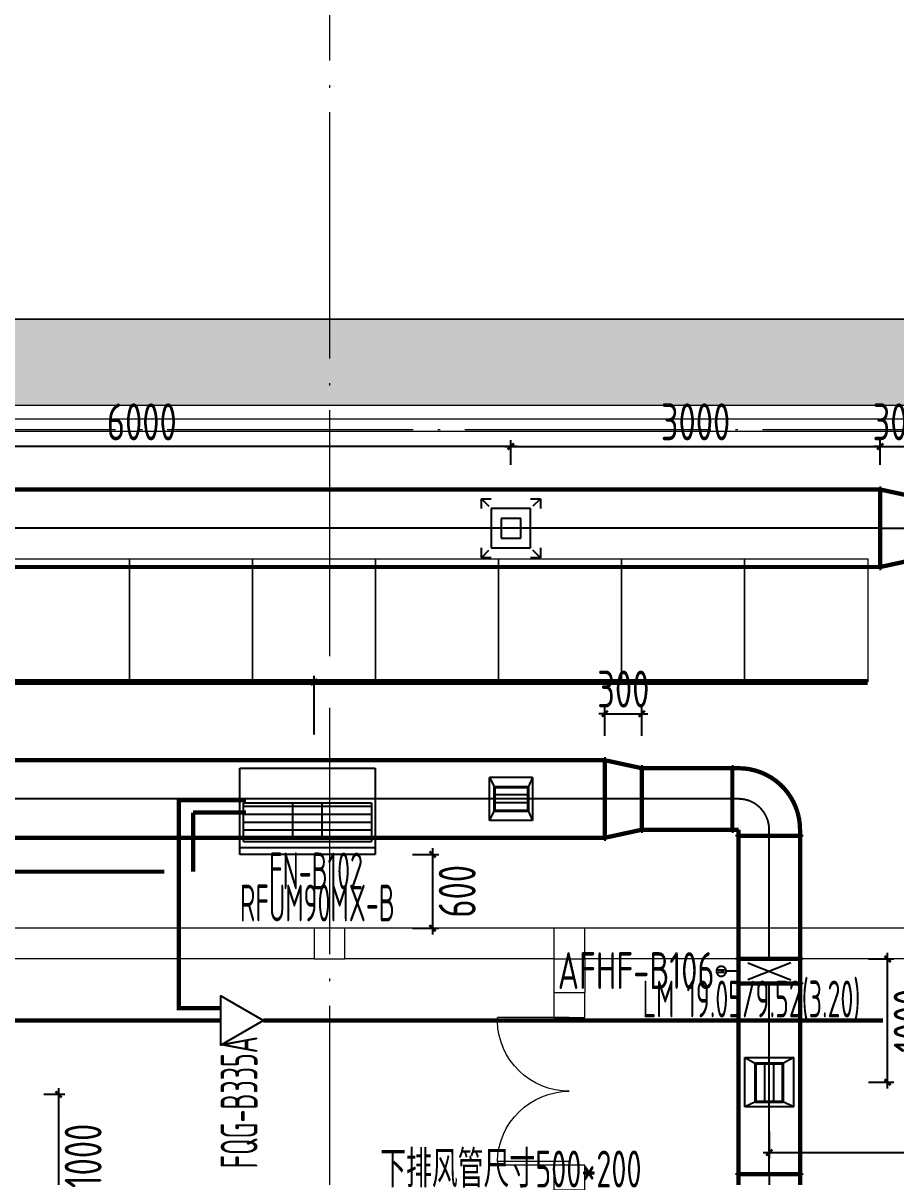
# Model space of a CAD drawing. Extents: x 4 to 13611208, y -605838 to 574722.
# Drawn here: x 13444407 to 13451502, y 198488 to 207864 of the extents above; entities that cross this region are included whole.
import ezdxf
from ezdxf.enums import TextEntityAlignment as Align

# ---------------------------------------------------------------- set-up
doc = ezdxf.new("R2010")
doc.units = 0
doc.header["$LTSCALE"] = 1000
doc.header["$MEASUREMENT"] = 0
for name, pattern in [('CENTER2', [28.575000000000003, 19.05, -3.175, 3.175, -3.175]), ('DASH', [0.35, 0.25, -0.1]), ('DOTE', [2.4200000000000004, 2, -0.2, 0.02, -0.2])]:
    doc.linetypes.add(name, pattern=pattern)
for name, color, linetype in [('DUCT-K-P中心线', 5, 'CENTER2'), ('DUCT-K-P标注', 7, 'Continuous'), ('DUCT-K-P法兰', 2, 'Continuous'), ('DUCT-K-P管', 191, 'Continuous'), ('DUCT-K-P管端线', 2, 'Continuous'), ('DUCT-K-P阀门', 7, 'Continuous'), ('DUCT-K-P风口', 7, 'Continuous'), ('DUCT-K-S中心线', 5, 'CENTER2'), ('DUCT-K-S法兰', 2, 'Continuous'), ('DUCT-K-S管', 40, 'Continuous'), ('DUCT-K-S管端线', 4, 'Continuous'), ('DUCT-K-S风口', 7, 'Continuous'), ('DUCT-X-P标注', 7, 'Continuous'), ('VRV-文字', 7, 'Continuous'), ('VRV-标注', 7, 'Continuous'), ('VRV-管线', 70, 'Continuous'), ('VRV-设备', 140, 'Continuous'), ('VRV-配件', 1, 'Continuous')]:
    doc.layers.add(name, color=color, linetype=linetype)
doc.layers.add('建筑底图', color=8, linetype='Continuous', lineweight=13)
doc.styles.add('67', font='gbenor.shx', dxfattribs={"width": 0.7, "bigfont": 'hztxt.shx'})
doc.styles.add('du', font='gbenor.shx', dxfattribs={"width": 0.8, "bigfont": 'hztxt.shx'})
doc.styles.add('RS9', font='gbenor.shx', dxfattribs={"width": 0.8, "height": 300, "bigfont": 'hztxt.shx'})
doc.dimstyles.new('67', dxfattribs={"dimscale": 100, "dimtxt": 3, "dimasz": 0.5, "dimexe": 0.5, "dimexo": 2, "dimgap": 0.5, "dimtad": 2, "dimdec": 0, "dimrnd": 5, "dimzin": 0, "dimdsep": 46, "dimtxsty": 'du', "dimblk": 'ARCHTICK', "dimcen": 0, "dimdle": 0.5, "dimclrd": 256, "dimclre": 256, "dimclrt": 256, "dimazin": 0, "dimtfac": 1, "dimtdec": 0, "dimtix": 1, "dimtmove": 2, "dimatfit": 3, "dimfxl": 100, "dimtolj": 1, "dimtzin": 0, "dimlwd": -1, "dimlwe": -1, "dimarcsym": 0})

# ---------------------------------------------------------------- blocks, each defined once
blk = doc.blocks.new('$DorLib2D$00000002')
for p, q in [((-0.5, -5.684341886080802e-17), (-0.5000000000000007, 0.4875)), ((-0.4750000000000007, 0.4875), (-0.5000000000000007, 0.4875)), ((-0.475, -2.842170943040401e-17), (-0.4750000000000007, 0.4875)), ((0.475, -2.842170943040401e-17), (0.4750000000000007, 0.4875)), ((0.4750000000000007, 0.4875), (0.5000000000000007, 0.4875)), ((0.5, -5.684341886080802e-17), (0.5000000000000007, 0.4875)), ((-0.5, -5.684341886080802e-17), (-0.475, -2.842170943040401e-17)), ((0.5, -5.684341886080802e-17), (0.475, -2.842170943040401e-17))]:
    blk.add_line(p, q)
at = {"lineweight": 13}
for centre, start, end in [((-0.4875, -4.263256414560601e-17), 0, 88.53071641864632), ((0.4875, -4.263256414560601e-17), 91.4692835813537, 180)]:
    blk.add_arc(centre, 0.4875, start, end, dxfattribs=at)
blk = doc.blocks.new('_FZH')
blk.add_lwpolyline([(-0.5, -0.5), (0.5, -0.5), (0.5000000000000001, 0.5), (-0.4999999999999999, 0.5)], close=True)
blk = doc.blocks.new('_ArchTick')
at = {"color": 0, "linetype": 'ByBlock', "const_width": 0.4}
blk.add_lwpolyline([(-0.5, -0.5), (0.5, 0.5)], dxfattribs=at)
blk = doc.blocks.new('*D176')
at = {"layer": 'DUCT-X-P标注', "transparency": 16777216}
for p, q in [((13444575.75831477, 199159.5146856369), (13444745.70909517, 199159.5146856369)), ((13444695.70909517, 199209.5146856369), (13444695.70909517, 198109.5146856577)), ((13444575.75831474, 198159.5146856577), (13444745.70909517, 198159.5146856577))]:
    blk.add_line(p, q, dxfattribs=at)
at = {"layer": 'DUCT-X-P标注', "transparency": 16777216, "xscale": 50, "yscale": 50, "zscale": 50}
for p, rotation in [((13444695.70909517, 199159.5146856369), 90), ((13444695.70909517, 198159.5146856577), 270)]:
    blk.add_blockref('_ArchTick', p, dxfattribs=dict(at, rotation=rotation))
at = {"layer": 'DUCT-X-P标注', "transparency": 16777216, "insert": (13444895.70909517, 198659.5146856495), "char_height": 300, "attachment_point": 5, "rotation": 90, "style": 'du'}
blk.add_mtext('\\A1;1000', dxfattribs=at)
blk = doc.blocks.new('fnf')
for p, q in [((0, -500), (0, 600)), ((0, 600), (699.9999999459833, 600)), ((55.82597566721961, 600), (55.82597566721961, -500)), ((105.7630497701466, 570), (105.7630497701466, -470)), ((105.7630497701466, 570), (419.6532298456877, 570)), ((134.2985206861049, 570), (134.2985206861049, -470)), ((198.503330247011, 570), (198.503330247011, -470)), ((262.7081398079172, 570), (262.7081398079172, -470)), ((326.9129493688233, 570), (326.9129493688233, -470)), ((391.1177589297295, 570), (391.1177589297295, -470)), ((419.6532298456877, 570), (419.6532298456877, -470)), ((699.9999999459833, 600), (699.9999999459833, -500)), ((134.2985206861049, 170), (419.6532298456877, 170)), ((134.2985206861049, -70), (419.6532298456877, -70)), ((699.9999999459833, -500), (0, -500)), ((419.6532298456877, -470), (105.7630497701466, -470))]:
    blk.add_line(p, q)
blk = doc.blocks.new('*D478')
at = {"layer": 'DUCT-K-P标注', "transparency": 16777216}
for p, q in [((13448322.2028107, 204423.9226198739), (13451424.07389228, 204423.9226198739)), ((13448372.2028107, 204274.5146907186), (13448372.2028107, 204473.9226198739)), ((13451374.07389228, 204292.7597598866), (13451374.07389228, 204473.9226198739))]:
    blk.add_line(p, q, dxfattribs=at)
at = {"layer": 'DUCT-K-P标注', "transparency": 16777216, "xscale": 50, "yscale": 50, "zscale": 50, "rotation": 180}
blk.add_blockref('_ArchTick', (13448372.2028107, 204423.9226198739), dxfattribs=at)
at = {"layer": 'DUCT-K-P标注', "transparency": 16777216, "xscale": 50, "yscale": 50, "zscale": 50}
blk.add_blockref('_ArchTick', (13451374.07389228, 204423.9226198739), dxfattribs=at)
at = {"layer": 'DUCT-K-P标注', "transparency": 16777216, "insert": (13449873.13835149, 204623.9226198739), "char_height": 300, "attachment_point": 5, "style": 'du'}
blk.add_mtext('\\A1;3000', dxfattribs=at)
blk = doc.blocks.new('*D479')
at = {"layer": 'DUCT-K-P标注', "transparency": 16777216}
for p, q in [((13451374.07389228, 204423.9226198739), (13451324.07389228, 204423.9226198739)), ((13451374.07389228, 204274.5146907186), (13451374.07389228, 204473.9226198739)), ((13451374.07389228, 204423.9226198739), (13451674.47389228, 204423.9226198739)), ((13451674.47389228, 204274.5146907186), (13451674.47389228, 204473.9226198739)), ((13451674.47389228, 204423.9226198739), (13451724.47389228, 204423.9226198739))]:
    blk.add_line(p, q, dxfattribs=at)
at = {"layer": 'DUCT-K-P标注', "transparency": 16777216, "xscale": 50, "yscale": 50, "zscale": 50}
blk.add_blockref('_ArchTick', (13451374.07389228, 204423.9226198739), dxfattribs=at)
at = {"layer": 'DUCT-K-P标注', "transparency": 16777216, "xscale": 50, "yscale": 50, "zscale": 50, "rotation": 180}
blk.add_blockref('_ArchTick', (13451674.47389228, 204423.9226198739), dxfattribs=at)
at = {"layer": 'DUCT-K-P标注', "transparency": 16777216, "insert": (13451524.27389228, 204623.9226198739), "char_height": 300, "attachment_point": 5, "style": 'du'}
blk.add_mtext('\\A1;300', dxfattribs=at)
blk = doc.blocks.new('*D481')
at = {"layer": 'DUCT-K-P标注', "transparency": 16777216}
for p, q in [((13450472.58630783, 198857.5073482728), (13450472.58630783, 198637.0606962675)), ((13454222.36620459, 198857.5073482728), (13454222.36620459, 198637.0606962675)), ((13450422.58630783, 198687.0606962675), (13454272.36620459, 198687.0606962675))]:
    blk.add_line(p, q, dxfattribs=at)
at = {"layer": 'DUCT-K-P标注', "transparency": 16777216, "xscale": 50, "yscale": 50, "zscale": 50, "rotation": 180}
blk.add_blockref('_ArchTick', (13450472.58630783, 198687.0606962675), dxfattribs=at)
at = {"layer": 'DUCT-K-P标注', "transparency": 16777216, "xscale": 50, "yscale": 50, "zscale": 50}
blk.add_blockref('_ArchTick', (13454222.36620459, 198687.0606962675), dxfattribs=at)
at = {"layer": 'DUCT-K-P标注', "transparency": 16777216, "insert": (13452347.47625621, 198487.0606962675), "char_height": 300, "attachment_point": 5, "style": 'du'}
blk.add_mtext('\\A1;3750', dxfattribs=at)
blk = doc.blocks.new('*D483')
at = {"layer": 'DUCT-K-P标注', "transparency": 16777216}
for p, q in [((13451433.9809531, 199207.5073482728), (13451433.9809531, 200309.5146856237)), ((13451278.28363047, 200259.5146856237), (13451483.9809531, 200259.5146856237)), ((13451278.28363047, 199257.5073482728), (13451483.9809531, 199257.5073482728))]:
    blk.add_line(p, q, dxfattribs=at)
at = {"layer": 'DUCT-K-P标注', "transparency": 16777216, "xscale": 50, "yscale": 50, "zscale": 50}
for p, rotation in [((13451433.9809531, 200259.5146856237), 90), ((13451433.9809531, 199257.5073482728), 270)]:
    blk.add_blockref('_ArchTick', p, dxfattribs=dict(at, rotation=rotation))
at = {"layer": 'DUCT-K-P标注', "transparency": 16777216, "insert": (13451633.9809531, 199758.5110169504), "char_height": 300, "attachment_point": 5, "rotation": 90, "style": 'du'}
blk.add_mtext('\\A1;1000', dxfattribs=at)
blk = doc.blocks.new('*D484')
at = {"layer": 'DUCT-K-P标注', "transparency": 16777216}
for p, q in [((13449136.1077796, 202252.5207964702), (13449086.1077796, 202252.5207964702)), ((13449136.1077796, 202073.8500593172), (13449136.1077796, 202302.5207964702)), ((13449136.1077796, 202252.5207964702), (13449436.30777961, 202252.5207964702)), ((13449436.30777961, 202073.8500593172), (13449436.30777961, 202302.5207964702)), ((13449436.30777961, 202252.5207964702), (13449486.30777961, 202252.5207964702))]:
    blk.add_line(p, q, dxfattribs=at)
at = {"layer": 'DUCT-K-P标注', "transparency": 16777216, "xscale": 50, "yscale": 50, "zscale": 50}
blk.add_blockref('_ArchTick', (13449136.1077796, 202252.5207964702), dxfattribs=at)
at = {"layer": 'DUCT-K-P标注', "transparency": 16777216, "xscale": 50, "yscale": 50, "zscale": 50, "rotation": 180}
blk.add_blockref('_ArchTick', (13449436.30777961, 202252.5207964702), dxfattribs=at)
at = {"layer": 'DUCT-K-P标注', "transparency": 16777216, "insert": (13449286.2077796, 202452.5207964702), "char_height": 300, "attachment_point": 5, "style": 'du'}
blk.add_mtext('\\A1;300', dxfattribs=at)
blk = doc.blocks.new('*D795')
at = {"layer": 'VRV-标注', "transparency": 16777216}
for p, q in [((13447736.03570016, 201159.0330649339), (13447736.03570016, 200459.5146907906)), ((13447572.36883616, 201109.0330649339), (13447786.03570016, 201109.0330649339)), ((13447572.3688361, 200509.5146907906), (13447786.03570016, 200509.5146907906))]:
    blk.add_line(p, q, dxfattribs=at)
at = {"layer": 'VRV-标注', "transparency": 16777216, "xscale": 50, "yscale": 50, "zscale": 50}
for p, rotation in [((13447736.03570016, 201109.0330649339), 90), ((13447736.03570016, 200509.5146907906), 270)]:
    blk.add_blockref('_ArchTick', p, dxfattribs=dict(at, rotation=rotation))
at = {"layer": 'VRV-标注', "transparency": 16777216, "insert": (13447936.03570016, 200809.2738778645), "char_height": 300, "attachment_point": 5, "rotation": 90, "style": 'du'}
blk.add_mtext('\\A1;600', dxfattribs=at)
blk = doc.blocks.new('*D1015')
at = {"layer": 'DUCT-K-P标注', "transparency": 16777216}
for p, q in [((13448422.2028107, 204423.9226198739), (13442322.2028107, 204423.9226198739)), ((13442372.2028107, 204274.5146907186), (13442372.2028107, 204473.9226198739)), ((13448372.2028107, 204274.5146907186), (13448372.2028107, 204473.9226198739))]:
    blk.add_line(p, q, dxfattribs=at)
at = {"layer": 'DUCT-K-P标注', "transparency": 16777216, "xscale": 50, "yscale": 50, "zscale": 50, "rotation": 180}
blk.add_blockref('_ArchTick', (13442372.2028107, 204423.9226198739), dxfattribs=at)
at = {"layer": 'DUCT-K-P标注', "transparency": 16777216, "xscale": 50, "yscale": 50, "zscale": 50}
blk.add_blockref('_ArchTick', (13448372.2028107, 204423.9226198739), dxfattribs=at)
at = {"layer": 'DUCT-K-P标注', "transparency": 16777216, "insert": (13445372.2028107, 204623.9226198739), "char_height": 300, "attachment_point": 5, "style": 'du'}
blk.add_mtext('\\A1;6000', dxfattribs=at)
blk = doc.blocks.new('*D1933')
at = {"layer": 'VRV-标注', "transparency": 16777216}
for p, q in [((13437772.36615114, 202084.033064879), (13437772.36615114, 202559.514685616)), ((13446772.36883616, 202084.033064879), (13446772.36883616, 202559.514685616)), ((13437722.36615114, 202509.514685616), (13446822.36883616, 202509.514685616))]:
    blk.add_line(p, q, dxfattribs=at)
at = {"layer": 'VRV-标注', "transparency": 16777216, "xscale": 50, "yscale": 50, "zscale": 50, "rotation": 180}
blk.add_blockref('_ArchTick', (13437772.36615114, 202509.514685616), dxfattribs=at)
at = {"layer": 'VRV-标注', "transparency": 16777216, "xscale": 50, "yscale": 50, "zscale": 50}
blk.add_blockref('_ArchTick', (13446772.36883616, 202509.514685616), dxfattribs=at)
at = {"layer": 'VRV-标注', "transparency": 16777216, "insert": (13442272.36749365, 202709.514685616), "char_height": 300, "attachment_point": 5, "style": 'du'}
blk.add_mtext('\\A1;9000', dxfattribs=at)
blk = doc.blocks.new('$风口$00000108')
for p, q in [((-250, 135), (-190, 75)), ((-250, -135), (-250, 135)), ((250, 135), (200, 75)), ((250, 135), (250, -135)), ((200, 25), (-190, 25)), ((200, -25), (-190, -25)), ((-250, -135), (-190, -75)), ((200, -75), (250, -135)), ((250, -135), (-250, -135))]:
    blk.add_line(p, q)
at = {"linetype": 'Continuous'}
blk.add_line((250, 135), (-250, 135), dxfattribs=at)
at = {"lineweight": 40}
for p, q in [((-190, 75), (200, 75)), ((-190, -75), (-190, 75)), ((200, 75), (200, -75)), ((-190, -75), (200, -75))]:
    blk.add_line(p, q, dxfattribs=at)
blk = doc.blocks.new('$风口$00000060')
for p, q in [((-299.9999999996071, 300.000000000131), (-199.9999999997381, 299.9999999998763)), ((-299.9999999998654, 200.0000000002619), (-299.9999999996071, 300.000000000131)), ((-299.9999999996071, 300.000000000131), (-222.7858342143918, 222.7858342143372)), ((199.9999999997381, 299.9999999995489), (299.9999999996071, 299.9999999998035)), ((299.9999999996071, 299.9999999998035), (222.7858342142099, 222.7858342141917)), ((299.9999999996071, 299.9999999998035), (299.9999999998654, 199.9999999999345)), ((-299.9999999994143, -299.9999999996071), (-299.9999999996726, -199.9999999997381)), ((-299.9999999994143, -299.9999999996071), (-222.7858342140134, -222.7858342139953)), ((299.9999999996071, -300.0000000001346), (222.7858342143918, -222.7858342143372)), ((299.9999999998654, -200.0000000002656), (299.9999999996071, -300.0000000001346)), ((-199.9999999995453, -299.9999999993524), (-299.9999999994143, -299.9999999996071)), ((299.9999999996071, -300.0000000001346), (199.9999999997381, -299.9999999998763))]:
    blk.add_line(p, q)
at = {"color": 0}
for p, q in [((-199.9999999997417, 199.9999999997381), (-199.9999999997417, -199.9999999997381)), ((199.9999999997381, 199.9999999997381), (-199.9999999997417, 199.9999999997381)), ((199.9999999997381, -199.9999999997381), (199.9999999997381, 199.9999999997381)), ((-99.99999999986903, 99.99999999986903), (-99.99999999986903, -99.99999999986903)), ((99.99999999986903, 99.99999999986903), (-99.99999999986903, 99.99999999986903)), ((99.99999999986903, -99.99999999986903), (99.99999999986903, 99.99999999986903)), ((-99.99999999986903, -99.99999999986903), (99.99999999986903, -99.99999999986903)), ((-199.9999999997417, -199.9999999997381), (199.9999999997381, -199.9999999997381))]:
    blk.add_line(p, q, dxfattribs=at)

msp = doc.modelspace()

# ---------------------------------------------------------------- hatches: boundary and pattern name
at = {"layer": 'VRV-管线', "linetype": 'Continuous'}
for points in [[(13445672.36883611, 201549.0330644531), (13445672.36883616, 201566.533064458), (13445654.86883625, 201566.5330644531)], [(13445672.36883611, 201549.0330644531), (13445654.86883616, 201549.0330644588), (13445654.86883625, 201566.5330644531)], [(13445672.36883603, 199859.5146926673), (13445654.86883608, 199859.5146911679), (13445654.86883617, 199842.0146906597)], [(13445672.36883603, 199859.5146926673), (13445672.36883608, 199842.0146911671), (13445654.86883617, 199842.0146906597)]]:
    msp.add_hatch(color=256, dxfattribs=at).paths.add_polyline_path(points)
at = {"layer": '建筑底图'}
h = msp.add_hatch(dxfattribs=at)
h.set_pattern_fill('钢筋混凝土', color=8, scale=100, style=0)
h.set_pattern_definition([(45, (793255.2557103541, 7.916241884231567e-09), (-176.7766952966369, 176.7766952966369), []), (49.99999999999999, (793255.2557103541, 7.916241884231567e-09), (717.2601826007534, -62.75213498259511), [75, -825]), (355, (793255.2557103541, 7.916241884231567e-09), (-138.751333613, 752.1921337000118), [60, -660]), (100.4514, (793315.0273903534, -5.229339992074529), (578.5093817140216, 689.4395420609536), [63.74019000000001, -701.142112]), (46.18420000000001, (793255.2557103541, 200.0000000079162), (1067.241048625644, -165.5190143290181), [112.5, -1237.5]), (96.6356, (793344.1924553532, 186.2066930079018), (934.6627055487033, 974.1178709004417), [95.610288, -1051.713]), (351.1842, (793255.2557103541, 200.0000000079162), (934.6619451336272, 974.1186009253246), [90, -990]), (21, (793355.2557103541, 150.0000000079162), (596.9070521184617, -402.6188906653388), [75, -825]), (326.0000000000001, (793355.2557103541, 150.0000000079162), (243.3153319215817, 725.150045046853), [60, -660]), (71.4514, (793404.9979433548, 116.4483940079226), (840.22262858149, 322.5304967099524), [63.74019000000001, -701.142112]), (37.50000000000001, (793255.2557103541, 7.916241884231567e-09), (12.15985531729067, 332.8938538313115), [0, -652, 0, -670, 0, -662.5]), (7.499999999999999, (793255.2557103541, 7.916241884231567e-09), (263.0695374421486, 394.4117118823602), [0, -382, 0, -637, 0, -252.5]), (327.5, (793032.2557103541, 7.916241884231567e-09), (533.822436172409, -22.55487173437976), [0, -250, 0, -780, 0, -1035]), (317.5, (792932.2557103541, 7.916241884231567e-09), (583.1861693423863, 100.1049823323177), [0, -325, 0, -518, 0, -735])])
h.paths.add_polyline_path([(13421897.36620497, 205459.513968757), (13421897.36620497, 204559.5139687572), (13422497.36620497, 204559.5139687581), (13422497.36620497, 204759.5139687581), (13453297.36620497, 204759.513968801), (13453297.36620497, 205459.5139688007)])
h.paths.add_polyline_path([(13333997.36620319, 206729.5125361029), (13333397.36620318, 206729.5125338955), (13333397.36620319, 204559.5139686338), (13413397.36620497, 204559.5139687454), (13413397.36620497, 205259.5139687452), (13333997.36620319, 205259.5139686347)])

# ---------------------------------------------------------------- linework, layer by layer
at = {"layer": 'DUCT-K-P中心线'}
for p, q in [((13449135.9077796, 201559.5146907187), (13434171.25669755, 201559.5138674569)), ((13449436.1077796, 201559.5146907187), (13449136.1077796, 201559.5146907187)), ((13450172.38630783, 201559.5146907187), (13449436.30777961, 201559.5146907187)), ((13450222.58630783, 201559.5146907187), (13450172.58630783, 201559.5146907187)), ((13450472.58630783, 201259.5146907187), (13450472.58630783, 201309.5146907187)), ((13450472.58630783, 200259.5146856245), (13450472.58630783, 201259.3146907187)), ((13450472.58630783, 198509.7146856939), (13450472.58630783, 200059.1146856244)), ((13450472.58630783, 198509.5146856939), (13450472.58630783, 198259.5146856939))]:
    msp.add_line(p, q, dxfattribs=at)
msp.add_arc((13450222.58630783, 201309.5146907179), 250, 1.867629851175361e-10, 90, dxfattribs=at)
at = {"layer": 'DUCT-K-P法兰'}
for p, q in [((13449136.0077609, 201899.5146907242), (13449136.00779831, 201219.5146907242)), ((13449436.2077796, 201834.5146907187), (13449436.2077796, 201284.5146907187)), ((13450172.48630783, 201834.5146907187), (13450172.48630783, 201284.5146907187)), ((13450747.58630783, 201259.4146907187), (13450197.58630783, 201259.4146907187)), ((13450747.58630783, 200259.4146856244), (13450197.58630783, 200259.4146856244)), ((13450747.58630783, 200059.2146856244), (13450197.58630783, 200059.2146856244)), ((13450747.58630783, 198509.6146856939), (13450197.58630783, 198509.6146856939))]:
    msp.add_line(p, q, dxfattribs=at)
at = {"layer": 'DUCT-K-P法兰', "color": 18, "true_color": 0x000000}
for p in [(13449135.9077796, 201559.5146907187, 4360), (13449136.1077796, 201559.5146907297, 4360), (13449436.1077796, 201559.5146907187, 4300), (13449436.30777961, 201559.5146907187, 4300), (13450172.38630783, 201559.5146907187, 4300), (13450172.58630783, 201559.5146907187, 4300), (13450472.58630783, 201259.5146907187, 4300), (13450472.58630783, 201259.3146907187, 4300), (13450472.58630783, 200259.5146856245, 4300), (13450472.58630783, 200259.3146856244, 4300), (13450472.58630783, 200059.3146856244, 4300), (13450472.58630783, 200059.1146856244, 4300), (13450472.58630783, 198509.7146856939, 4300), (13450472.58630783, 198509.5146856939, 4300)]:
    msp.add_point(p, dxfattribs=at)
at = {"layer": 'DUCT-K-P管', "const_width": 35}
for points in [[(13449135.90776227, 201874.5146907187), (13434171.25668022, 201874.5138674569)], [(13449135.90779693, 201244.5146907187), (13449135.90776227, 201874.5146907187)], [(13449436.1077796, 201809.5146907187), (13449136.1077796, 201874.5146907187)], [(13450172.38630783, 201809.5146907187), (13449436.30777961, 201809.5146907187)], [(13449436.30777961, 201809.5146907187), (13449436.30777961, 201309.5146907187)], [(13450172.38630783, 201309.5146907187), (13450172.38630783, 201809.5146907187)], [(13450222.58630783, 201809.5146907187), (13450172.58630783, 201809.5146907187)], [(13449436.1077796, 201309.5146907187), (13449136.1077796, 201244.5146907187)], [(13449436.30777961, 201309.5146907187), (13450172.38630783, 201309.5146907187)], [(13450172.58630783, 201309.5146907187), (13450222.58630783, 201309.5146907187)], [(13450222.58630783, 201309.5146907187), (13450222.58630783, 201259.5146907187)], [(13450722.58630783, 201259.5146907187), (13450722.58630783, 201309.5146907187)], [(13434171.25671488, 201244.5138674569), (13449135.90779693, 201244.5146907187)], [(13450722.58630783, 201259.3146907177), (13450222.58630783, 201259.3146907196)], [(13450222.58630783, 201259.3146907196), (13450222.58630783, 200259.5146856254)], [(13450722.58630783, 200259.5146856235), (13450722.58630783, 201259.3146907177)], [(13450222.58630783, 200259.5146856254), (13450722.58630783, 200259.5146856235)], [(13450222.58630783, 200059.3146856244), (13450222.58630783, 200259.3146856244)], [(13450722.58630783, 200259.3146856244), (13450722.58630783, 200059.3146856244)], [(13450722.58630783, 200059.114685625), (13450222.58630783, 200059.1146856238)], [(13450222.58630783, 200059.1146856238), (13450222.58630783, 198509.7146856933)], [(13450722.58630783, 198509.7146856945), (13450722.58630783, 200059.114685625)], [(13450222.58630783, 198509.7146856933), (13450722.58630783, 198509.7146856945)], [(13450222.58630783, 198509.5146856939), (13450222.58630783, 198159.5146856939)], [(13450722.58630783, 198509.5146856939), (13450722.58630783, 198159.5146856939)]]:
    msp.add_lwpolyline(points, dxfattribs=at)
msp.add_lwpolyline([(13450722.58630783, 201309.5146907187, 0.4142135623740157), (13450222.58630783, 201809.5146907202)], format="xyb", dxfattribs=at)
at = {"layer": 'DUCT-K-P管', "color": 18, "true_color": 0x000000}
for p in [(13449136.1077796, 201559.5146907187, 4360), (13449436.1077796, 201559.5146907187, 4300), (13450172.58630783, 201559.5146907187, 4300), (13450472.58630783, 201259.5146907187, 4300), (13450472.58630783, 198509.5146856939, 4300)]:
    msp.add_point(p, dxfattribs=at)
at = {"layer": 'DUCT-K-P管端线'}
for p, q in [((13449136.1077796, 201874.5146907187), (13449136.1077796, 201244.5146907187)), ((13449436.1077796, 201309.5146907187), (13449436.1077796, 201809.5146907187)), ((13450172.58630783, 201809.5146907187), (13450172.58630783, 201309.5146907187)), ((13450722.58630783, 201259.5146907187), (13450222.58630783, 201259.5146907187)), ((13450222.58630783, 200259.3146856244), (13450722.58630783, 200259.3146856244)), ((13450222.58630783, 200059.3146856244), (13450722.58630783, 200059.3146856244)), ((13450222.58630783, 198509.5146856939), (13450722.58630783, 198509.5146856939))]:
    msp.add_line(p, q, dxfattribs=at)
at = {"layer": 'DUCT-K-P阀门'}
for p, q in [((13450049.42480493, 200181.6824017646), (13450046.63454598, 200176.8495314974)), ((13450052.86051481, 200186.0799098799), (13450049.42480493, 200181.6824017646)), ((13450056.87480344, 200189.9564633501), (13450052.86051481, 200186.0799098799)), ((13450061.38953726, 200193.2366094714), (13450056.87480344, 200189.9564633501)), ((13450066.31684211, 200195.8565039306), (13450061.38953726, 200193.2366094714)), ((13450071.5608136, 200197.7651534622), (13450066.31684211, 200195.8565039306)), ((13450077.01938379, 200198.925408374), (13450071.5608136, 200197.7651534622)), ((13450082.58630783, 200199.3146856241), (13450077.01938379, 200198.925408374)), ((13450088.15323187, 200198.9254083735), (13450082.58630783, 200199.3146856241)), ((13450093.61180206, 200197.7651534611), (13450088.15323187, 200198.9254083735)), ((13450098.85577355, 200195.856503929), (13450093.61180206, 200197.7651534611)), ((13450103.7830784, 200193.2366094693), (13450098.85577355, 200195.856503929)), ((13450108.29781222, 200189.9564633476), (13450103.7830784, 200193.2366094693)), ((13450112.31210085, 200186.079909877), (13450108.29781222, 200189.9564633476)), ((13450115.74781073, 200181.6824017613), (13450112.31210085, 200186.079909877)), ((13450118.53806968, 200176.8495314939), (13450115.74781073, 200181.6824017613)), ((13450297.58630783, 200229.3146856244), (13450647.58630783, 200089.3146856244)), ((13450647.53710426, 200229.3933560634), (13450297.6355114, 200089.2360151855)), ((13450043.19399771, 200166.2606127327), (13450042.61067475, 200160.7106654941)), ((13450042.61067475, 200160.7106654941), (13450042.80543202, 200155.1335470953)), ((13450042.80543202, 200155.1335470953), (13450043.77447878, 200149.637809802)), ((13450044.54404718, 200171.675365401), (13450043.19399771, 200166.2606127327)), ((13450043.77447878, 200149.637809802), (13450045.49895365, 200144.3304218893)), ((13450046.63454598, 200176.8495314974), (13450044.54404718, 200171.675365401)), ((13450045.49895365, 200144.3304218893), (13450047.94529168, 200139.3146856258)), ((13450047.94529168, 200139.3146856258), (13450051.06587769, 200134.6882266126)), ((13450051.06587769, 200134.6882266126), (13450054.79997301, 200130.5410936119)), ((13450054.79997301, 200130.5410936119), (13450059.07489774, 200126.9540058502)), ((13450057.02702675, 200148.3432570527), (13450108.0862476, 200159.3146998195)), ((13450108.08630783, 200148.3432570527), (13450057.02702675, 200148.3432570527)), ((13450108.0862476, 200159.3146998195), (13450057.08631267, 200170.2861393004)), ((13450057.08631267, 200170.2861393004), (13450108.08630783, 200170.2861393004)), ((13450059.07489774, 200126.9540058502), (13450063.80744532, 200123.9967819107)), ((13450063.80744532, 200123.9967819107), (13450068.9055021, 200121.7269807933)), ((13450068.9055021, 200121.7269807933), (13450074.2698402, 200120.1887815951)), ((13450074.2698402, 200120.1887815951), (13450079.79604888, 200119.4121236138)), ((13450079.79604888, 200119.4121236138), (13450085.37656678, 200119.4121236136)), ((13450085.37656678, 200119.4121236136), (13450090.90277546, 200120.1887815943)), ((13450090.90277546, 200120.1887815943), (13450096.26711356, 200121.726980792)), ((13450096.26711356, 200121.726980792), (13450101.36517034, 200123.9967819088)), ((13450101.36517034, 200123.9967819088), (13450106.09771792, 200126.9540058479)), ((13450106.09771792, 200126.9540058479), (13450110.37264265, 200130.5410936092)), ((13450110.37264265, 200130.5410936092), (13450114.10673798, 200134.6882266095)), ((13450114.10673798, 200134.6882266095), (13450117.22732398, 200139.3146856224)), ((13450117.22732398, 200139.3146856224), (13450119.67366201, 200144.3304218857)), ((13450120.62856848, 200171.6753653972), (13450118.53806968, 200176.8495314939)), ((13450119.67366201, 200144.3304218857), (13450121.39813688, 200149.6378097982)), ((13450121.97861795, 200166.2606127288), (13450120.62856848, 200171.6753653972)), ((13450121.39813688, 200149.6378097982), (13450122.36718365, 200155.1335470914)), ((13450122.56194091, 200160.7106654902), (13450121.97861795, 200166.2606127288)), ((13450122.36718365, 200155.1335470914), (13450122.56194091, 200160.7106654902)), ((13450222.58630783, 200159.3146856241), (13450122.58630783, 200159.3146856241))]:
    msp.add_line(p, q, dxfattribs=at)
at = {"layer": 'DUCT-K-S中心线'}
for p, q in [((13451374.07389228, 203759.5146907186), (13433062.22392283, 203759.5146907186)), ((13451374.27389228, 203759.5146907186), (13451674.27389228, 203759.5146907186))]:
    msp.add_line(p, q, dxfattribs=at)
at = {"layer": 'DUCT-K-S法兰'}
msp.add_line((13451374.17389228, 204099.5146907186), (13451374.17389228, 203419.5146907186), dxfattribs=at)
at = {"layer": 'DUCT-K-S法兰', "color": 18, "true_color": 0x000000}
for p in [(13451374.07389228, 203759.5146907186, 4360), (13451374.27389228, 203759.5146907186, 4360)]:
    msp.add_point(p, dxfattribs=at)
at = {"layer": 'DUCT-K-S管', "const_width": 35}
for points in [[(13451374.07389228, 204074.5146907186), (13433062.22392283, 204074.5146907186)], [(13451374.07389228, 203444.5146907186), (13451374.07389228, 204074.5146907186)], [(13451374.27389228, 204074.5146907186), (13451674.27389228, 204009.5146907186)], [(13433062.22392283, 203444.5146907186), (13451374.07389228, 203444.5146907186)], [(13451374.27389228, 203444.5146907186), (13451674.27389228, 203509.5146907186)]]:
    msp.add_lwpolyline(points, dxfattribs=at)
at = {"layer": 'DUCT-K-S管', "color": 18, "true_color": 0x000000}
msp.add_point((13451374.27389228, 203759.5146907186, 4360), dxfattribs=at)
at = {"layer": 'DUCT-K-S管端线'}
msp.add_line((13451374.27389228, 204074.5146907186), (13451374.27389228, 203444.5146907186), dxfattribs=at)
at = {"layer": 'VRV-管线', "linetype": 'Continuous', "const_width": 35}
for points in [[(13445672.36883616, 201549.033064458), (13446219.52036451, 201549.033064458)], [(13445672.36883608, 199859.5146911671), (13445672.36883615, 201549.033064458)], [(13445814.81683871, 199859.5146911652), (13445672.36883608, 199859.5146911671)], [(13436672.36615105, 199759.5146911514), (13445814.81683871, 199759.5146911652)], [(13446361.22700022, 199759.5146911652), (13451397.36620339, 199759.5146911652)]]:
    msp.add_lwpolyline(points, dxfattribs=at)
at = {"layer": 'VRV-管线', "linetype": 'DASH', "const_width": 35}
for points in [[(13445789.86883615, 201449.0330644557), (13446219.52036451, 201449.0330644557)], [(13445789.86883615, 201449.0330644557), (13445789.86883615, 200968.9698209595)], [(13436876.88908641, 200968.9698209609), (13445554.86883615, 200968.9698209595)]]:
    msp.add_lwpolyline(points, dxfattribs=at)
at = {"layer": 'VRV-配件', "elevation": 2500}
msp.add_lwpolyline([(13446361.22700022, 199759.5146911652), (13446014.81683871, 199559.5146911652), (13446014.81683871, 199959.5146911652)], close=True, dxfattribs=at)
at = {"layer": 'VRV-配件', "const_width": 35}
for points in [[(13446014.81683871, 199859.5146911652), (13445814.81683871, 199859.5146911652)], [(13446014.81683871, 199759.5146911652), (13445814.81683871, 199759.5146911652)]]:
    msp.add_lwpolyline(points, dxfattribs=at)
at = {"layer": '建筑底图', "color": 8, "linetype": 'DOTE'}
for p, q in [((13446897.36620497, 209559.5146856282), (13446897.36620496, 163209.5146856345)), ((13474197.36620497, 204559.5146856282), (13119297.36620772, 204559.5146856282))]:
    msp.add_line(p, q, dxfattribs=at)
at = {"layer": '建筑底图', "color": 8}
for p, q in [((13421797.36620497, 205459.5139687569), (13459597.36620497, 205459.5139688094)), ((13422497.36620497, 204759.5139687581), (13460397.36620497, 204759.5139688109)), ((13422497.36620499, 204759.5139674949), (13460397.36620499, 204759.5139675477)), ((13432797.3711812, 204649.5139687578), (13451847.36620433, 204649.5139687327)), ((13432697.3711812, 204549.5139687578), (13451747.36620433, 204549.5139687327)), ((13446772.36620313, 200509.5146854804), (13444172.36620508, 200509.514685599)), ((13448722.36620313, 200509.5146857261), (13447022.36620312, 200509.5146856844)), ((13452272.3662043, 200509.5146856224), (13448972.36620508, 200509.5146856407)), ((13446772.36620313, 200259.5146854721), (13444172.36620508, 200259.5146855676)), ((13448722.36620441, 200259.5146856449), (13447022.36620313, 200259.5146858305)), ((13448722.36620441, 200259.5146856449), (13448722.36620466, 199984.1797988281)), ((13448972.36620438, 200259.5146856261), (13448972.36620536, 199984.1797988281)), ((13452522.36620431, 200259.5146856222), (13448972.36620438, 200259.5146856261))]:
    msp.add_line(p, q, dxfattribs=at)
for points in [[(13473697.36620497, 207859.5147523294), (13459597.36620497, 207859.5147523294), (13459597.36620497, 205459.5139688094), (13421797.36620497, 205459.5139688094), (13421797.36620497, 205259.5139687569), (13333997.36620318, 205259.5139784271)], [(13422497.36620497, 204559.5139687581), (13422497.36620497, 204759.5139687578), (13456172.36620673, 204759.5139687578)]]:
    msp.add_lwpolyline(points, dxfattribs=at)
for points in [[(13445272.36883711, 202510.551026236), (13444272.36883711, 202510.551026236), (13444272.36883711, 203510.551026236), (13445272.36883711, 203510.551026236)], [(13446272.36883711, 202510.551026236), (13445272.36883711, 202510.551026236), (13445272.36883711, 203510.551026236), (13446272.36883711, 203510.551026236)], [(13447272.36883711, 202510.551026236), (13446272.36883711, 202510.551026236), (13446272.36883711, 203510.551026236), (13447272.36883711, 203510.551026236)], [(13448272.36883711, 202510.551026236), (13447272.36883711, 202510.551026236), (13447272.36883711, 203510.551026236), (13448272.36883711, 203510.551026236)], [(13449272.36883711, 202510.551026236), (13448272.36883711, 202510.551026236), (13448272.36883711, 203510.551026236), (13449272.36883711, 203510.551026236)], [(13450272.36883711, 202510.551026236), (13449272.36883711, 202510.551026236), (13449272.36883711, 203510.551026236), (13450272.36883711, 203510.551026236)], [(13451272.36883711, 202510.551026236), (13450272.36883711, 202510.551026236), (13450272.36883711, 203510.551026236), (13451272.36883711, 203510.551026236)]]:
    msp.add_lwpolyline(points, close=True, dxfattribs=at)
at = {"layer": '建筑底图', "color": 8, "const_width": 49.99999999999999}
msp.add_lwpolyline([(13451272.36883711, 202510.551026236), (13442272.36883711, 202510.551026236)], dxfattribs=at)

# ---------------------------------------------------------------- block references
at = {"layer": 'DUCT-K-P风口', "xscale": 0.7000000000000001, "yscale": 1.296296296296296}
msp.add_blockref('$风口$00000108', (13448372.2028107, 201559.5146907187, 3500), dxfattribs=at)
at = {"layer": 'DUCT-K-P风口', "xscale": 0.8, "yscale": 1.481481481481482, "rotation": 270}
msp.add_blockref('$风口$00000108', (13450472.58630783, 199257.5073482728, 3500), dxfattribs=at)
at = {"layer": 'DUCT-K-S风口', "xscale": 0.8, "yscale": 0.8}
msp.add_blockref('$风口$00000060', (13448372.2028107, 203759.5146907186, 3500), dxfattribs=at)
at = {"layer": 'VRV-设备', "rotation": 90.00000000000001}
msp.add_blockref('fnf', (13446769.52036451, 201109.0330649333), dxfattribs=at)
at = {"layer": '建筑底图', "color": 8}
for name, p, xscale, yscale, zscale, rotation in [('_FZH', (13446897.36620497, 200384.5146856129), 250, 250, 250, 90), ('$DorLib2D$00000002', (13448847.36620434, 199184.1797988443), 1200, -1200, 1200, 270), ('_FZH', (13448847.36620434, 198484.1797988483), 200.0000000082073, 250, 250, 270)]:
    msp.add_blockref(name, p, dxfattribs=dict(at, xscale=xscale, yscale=yscale, zscale=zscale, rotation=rotation))
at = {"layer": '建筑底图', "color": 8, "xscale": 250}
for p, yscale, zscale in [((13448847.36620434, 200384.5146856213), 250, 250), ((13448847.36620434, 199884.1797988402), 200.0000000082073, 200.0000000082073)]:
    msp.add_blockref('_FZH', p, dxfattribs=dict(at, yscale=yscale, zscale=zscale))

# ---------------------------------------------------------------- texts
at = {"layer": 'DUCT-K-P标注'}
for s, style, width, p in [('AFHF-B106', '67', 0.75, (13448753.72679497, 200014.8860532018, 9900)), ('下排风管尺寸500*200', 'du', 0.7, (13447310.01172028, 198402.6444390342))]:
    msp.add_text(s, height=300, dxfattribs=dict(at, style=style, width=width)).set_placement(p)
at = {"layer": 'VRV-文字', "color": 2, "style": 'RS9', "width": 0.6}
msp.add_text('FQG-B335A', height=300, rotation=90, dxfattribs=at).set_placement((13446313.26127195, 198556.7475299839, 2500))
at = {"layer": 'VRV-标注', "style": '67', "width": 0.6}
for s, p in [('FN-B102', (13446788.17831279, 200974.6178714722, 2500)), ('RFUM90MX-B', (13446799.024192, 200714.1505270027)), ('LM 19.05/9.52(3.20)', (13450327.67205985, 199934.1650273287, -700))]:
    msp.add_text(s, height=300, dxfattribs=at).set_placement(p, align=Align.MIDDLE_CENTER)

# ---------------------------------------------------------------- dimensions: what is measured, and where the dimension line sits
at = {"layer": 'DUCT-K-P标注'}
for base, p1, p2, picture, middle in [((13442372.2028107, 204423.9226198739), (13448372.2028107, 204074.5146907186, 4360), (13442372.2028107, 204074.5146907186, 4360), '*D1015', (13445372.2028107, 204623.9226198739)), ((13451374.07389228, 204423.9226198739), (13448372.2028107, 204074.5146907186, 4360), (13451374.07389228, 204092.7597598866, 4360), '*D478', (13449873.13835149, 204623.9226198739)), ((13451674.47389228, 204423.9226198739), (13451374.07389228, 204074.5146907186, 4360), (13451674.47389228, 204074.5146907186, 4360), '*D479', (13451524.27389228, 204623.9226198739)), ((13449436.30777961, 202252.5207964702, -4300), (13449136.1077796, 201873.8500593172, 60), (13449436.30777961, 201873.8500593172), '*D484', (13449286.2077796, 202452.5207964702, -4300)), ((13454222.36620459, 198687.0606962675), (13450472.58630783, 199057.5073482728, 3500), (13454222.36620459, 199057.5073482728, 3500), '*D481', (13452347.47625621, 198487.0606962675))]:
    dim = msp.add_linear_dim(base=base, p1=p1, p2=p2, dimstyle='67', dxfattribs=at)
    dim.commit()
    dim.dimension.update_dxf_attribs({"geometry": picture, "text_midpoint": middle})
dim = msp.add_linear_dim(base=(13451433.9809531, 200259.5146856237, -3500), p1=(13451078.28363047, 199257.5073482728), p2=(13451078.28363047, 200259.5146856237, 800), angle=90, dimstyle='67', dxfattribs=at)
dim.commit()
dim.dimension.update_dxf_attribs({"geometry": '*D483', "text_midpoint": (13451633.9809531, 199758.5110169504, -3500)})
at = {"layer": 'DUCT-X-P标注'}
dim = msp.add_linear_dim(base=(13444695.70909517, 198159.5146856577), p1=(13444375.75831477, 199159.5146856369, 3600), p2=(13444375.75831474, 198159.5146856577), angle=90, dimstyle='67', dxfattribs=at)
dim.commit()
dim.dimension.update_dxf_attribs({"geometry": '*D176', "text_midpoint": (13444895.70909517, 198659.5146856495)})
at = {"layer": 'VRV-标注'}
dim = msp.add_linear_dim(base=(13446772.36883616, 202509.514685616), p1=(13437772.36615114, 201884.033064879), p2=(13446772.36883616, 201884.033064879), dimstyle='67', dxfattribs=at)
dim.commit()
dim.dimension.update_dxf_attribs({"geometry": '*D1933', "text_midpoint": (13442272.36749365, 202709.514685616)})
dim = msp.add_linear_dim(base=(13447736.03570016, 200509.5146907906), p1=(13447372.36883616, 201109.0330649339), p2=(13447372.3688361, 200509.5146907906), angle=90, dimstyle='67', dxfattribs=at)
dim.commit()
dim.dimension.update_dxf_attribs({"geometry": '*D795', "text_midpoint": (13447936.03570016, 200809.2738778645)})

doc.saveas('drawing.dxf')
